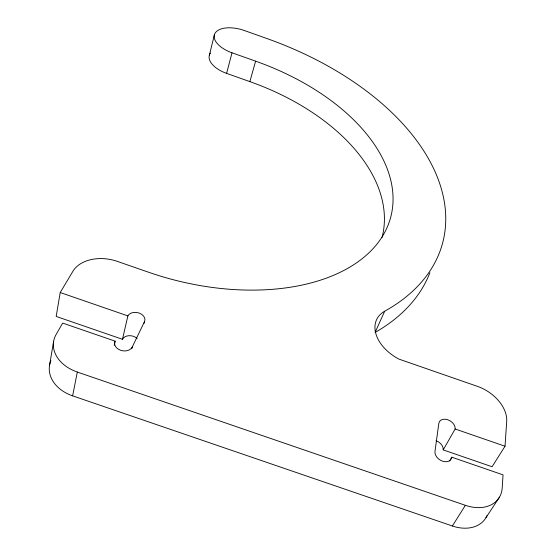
<?xml version="1.0" encoding="UTF-8"?>
<svg xmlns="http://www.w3.org/2000/svg" width="556" height="556" viewBox="0 0 556 556"><rect width="100%" height="100%" fill="white"/><g stroke="black" fill="none" stroke-linecap="round" stroke-linejoin="round"><path stroke-width="0.83" d="M436.071 440.727A8.667 6.227 32.3 0 1 443.195 449.887L492.081 466.748L505.022 446.225L506.704 421.434A34.59 23.526 31.9 0 0 477.382 386.337L398.979 359.127A38.732 25.778 26.6 0 1 384.689 311.221A256.246 153.505 15 0 0 267.033 38.579L244.292 30.504A24.707 12.496 16.3 0 0 214.957 33.423A24.707 12.496 16.3 0 0 232.005 52.792L255.607 61.153A196.212 116.732 15.1 0 1 385.447 230.976A196.212 116.732 15.1 0 1 148.737 272.287L117.107 261.313A34.882 24.089 9.7 0 0 72.94 271.224L60.222 292.525L56.177 316.433L122.473 339.292A8.688 6.373 10.6 0 1 137.103 338.479M49.547 365.313L53.64 341.301M487.063 515.53A36.418 26.667 35.8 0 1 452.375 525.99L72.627 395.851L77.319 372.047A37.28 27.439 7.8 0 1 56.128 334.469L62.668 323.078L115.134 341.162A9.132 6.714 10.1 0 0 120.631 350.28A9.132 6.714 10.1 0 0 132.231 347.055L144.497 321.646A8.868 6.352 11.2 0 0 139.035 313.014A8.868 6.352 11.2 0 0 127.88 315.905L60.222 292.525M114.189 345.359L115.134 341.162M122.473 339.292L127.88 315.905M131.828 348.723L132.231 347.055M209.369 55.211L214.428 34.667M144.087 323.307L144.497 321.646M382.048 237.468A192.876 117.935 14.9 0 0 249.866 81.614L226.612 73.385L232.005 52.792M249.866 81.614L255.607 61.153M375.064 332.488L384.689 311.221M443.195 449.887L455.149 428.989A8.84 6.206 31.6 0 0 447.802 419.773A8.84 6.206 31.6 0 0 438.83 423.352L434.98 451.409A9.111 6.547 32.9 0 0 442.5 461.16A9.111 6.547 32.9 0 0 451.764 457.192L503.055 474.873L502.186 488.05A37.182 26.618 35 0 1 465.358 505.314L452.375 525.99M449.582 460.924L451.764 457.192M485.993 517.629L499.462 497.161M77.319 372.047L465.358 505.314M455.149 428.989L505.022 446.225M226.612 73.385A24.353 12.691 16.1 0 1 210.467 53.049M429.871 272.781A251.833 155.006 14.8 0 1 375.786 332.071M72.627 395.851A36.501 27.473 7 0 1 50.923 360.67"/></g></svg>
